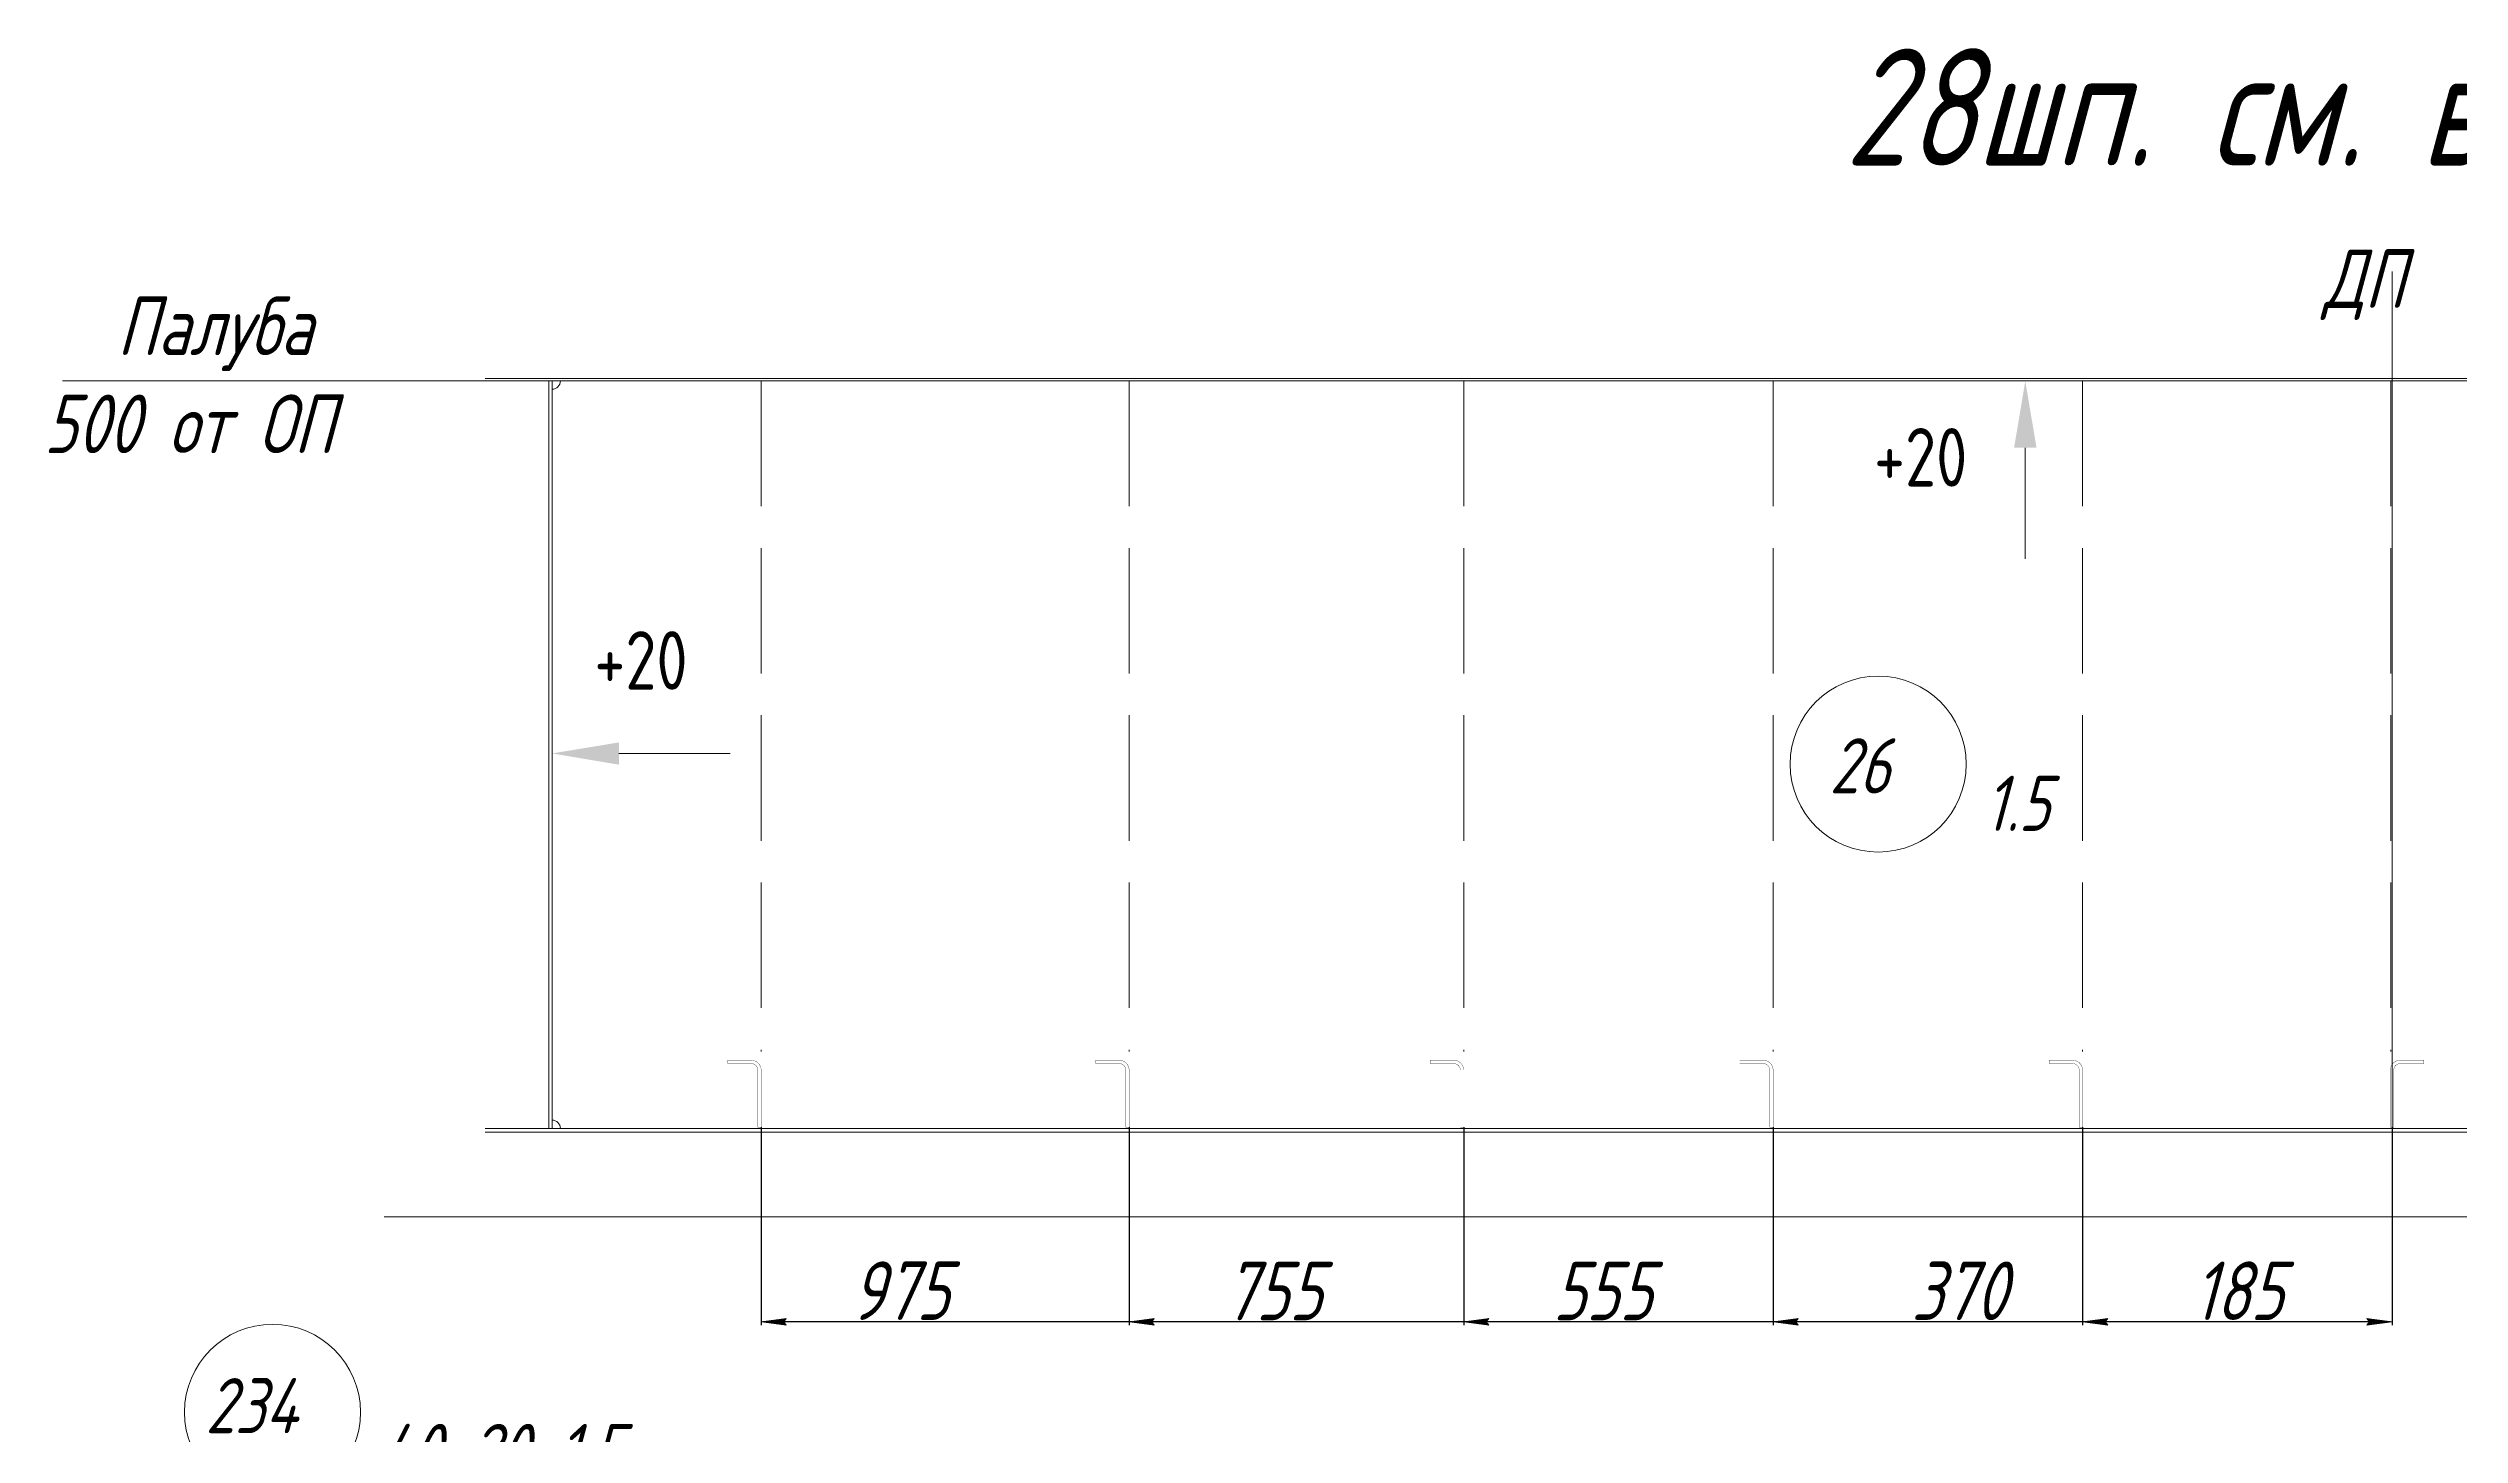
# Model space of a CAD drawing. Header units: millimetres. Extents: x 77380 to 135900, y -26587 to 17301.
# Drawn here: x 124708 to 126150, y 91 to 920 of the extents above; entities that cross this region are included whole.
import ezdxf

# ---------------------------------------------------------------- set-up
doc = ezdxf.new("R2010")
doc.units = ezdxf.units.MM
for name, pattern in [('K5LT32768', [0]), ('K5LT32772', [0]), ('K5LT32780', [0]), ('K5LT32786', [100, 75, -25]), ('K5LT32788', [340.2, 240, -50, 0.2, -50]), ('K5LT32789', [340.2, 240, -50, 0.2, -50]), ('K5LT32792', [0]), ('K5LT32831', [0]), ('K5LT_THIN', [0])]:
    doc.linetypes.add(name, pattern=pattern)
doc.layers.add('4001', color=7, linetype='Continuous')
doc.styles.add('KDIMTEXTSTYLE', font='GOST_AU.SHX', dxfattribs={"width": 0.96, "oblique": 15, "height": 5})
doc.styles.add('KTEXTSTYLE', font='GOST_AU.SHX', dxfattribs={"width": 0.96, "height": 5})
doc.dimstyles.new('KDIMSTYLE (1.00)', dxfattribs={"dimtxt": 5, "dimasz": 1, "dimexe": 2, "dimexo": 0, "dimgap": 1, "dimtad": 1, "dimtxsty": 'KDIMTEXTSTYLE', "dimsah": 1, "dimcen": 0, "dimdle": 1, "dimadec": 0, "dimazin": 0, "dimtfac": 0.667, "dimtmove": 0, "dimatfit": 3, "dimfxl": 1, "dimtvp": 1, "dimtolj": 1, "dimtzin": 0, "dimarcsym": 0})

# ---------------------------------------------------------------- blocks, each defined once
blk = doc.blocks.new('KDIMARROW_01')
blk.add_hatch(color=0).paths.add_polyline_path([(0, 0), (-15, 2), (-13.5, 0), (-15, -2)])
at = {"color": 0, "linetype": 'K5LT_THIN', "lineweight": 18}
for p, q in [((-13.5, 0), (-15, 2)), ((-15, 2), (0, 0)), ((0, 0), (-15, -2)), ((-15, -2), (-13.5, 0))]:
    blk.add_line(p, q, dxfattribs=at)
at = {"layer": '4001', "color": 0, "linetype": 'K5LT_THIN', "lineweight": 18}
blk.add_line((0, 0), (-1, 0), dxfattribs=at)
blk = doc.blocks.new('D14')
at = {"color": 0, "lineweight": -2}
for p, q in [((125924.1, 275.2), (125924.1, 156.7)), ((126109.1, 275.2), (126109.1, 156.7)), ((126108.1, 158.7), (125925.1, 158.7))]:
    blk.add_line(p, q, dxfattribs=at)
at = {"layer": 'Defpoints', "color": 0, "lineweight": 100}
for p in [(125924.1, 275.2), (126109.1, 275.2), (125924.1, 158.7)]:
    blk.add_point(p, dxfattribs=at)
at = {"color": 0, "lineweight": -2, "rotation": 180}
blk.add_blockref('KDIMARROW_01', (125924.1, 158.7), dxfattribs=at)
at = {"color": 0, "lineweight": -2}
blk.add_blockref('KDIMARROW_01', (126109.1, 158.7), dxfattribs=at)
at = {"color": 7, "insert": (126017.1, 177.3), "char_height": 5, "attachment_point": 5, "style": 'KDIMTEXTSTYLE'}
blk.add_mtext('\\A1;\\H35.0;\\W0.965;\\Q15;\\H35.0;\\W0.965;\\Q15;\\Q15;185', dxfattribs=at)
blk = doc.blocks.new('D15')
at = {"color": 0, "lineweight": -2}
for p, q in [((125739.1, 275.2), (125739.1, 156.7)), ((126108.1, 158.7), (125740.1, 158.7))]:
    blk.add_line(p, q, dxfattribs=at)
at = {"layer": 'Defpoints', "color": 0, "lineweight": 100}
for p in [(125739.1, 275.2), (125739.1, 158.7), (126109.1, 156)]:
    blk.add_point(p, dxfattribs=at)
at = {"color": 0, "lineweight": -2, "rotation": 180}
blk.add_blockref('KDIMARROW_01', (125739.1, 158.7), dxfattribs=at)
at = {"color": 0, "lineweight": -2}
blk.add_blockref('KDIMARROW_01', (126109.1, 158.7), dxfattribs=at)
at = {"color": 7, "insert": (125850.1, 177.3), "char_height": 5, "attachment_point": 5, "style": 'KDIMTEXTSTYLE'}
blk.add_mtext('\\A1;\\H35.0;\\W0.965;\\Q15;\\H35.0;\\W0.965;\\Q15;\\Q15;370', dxfattribs=at)
blk = doc.blocks.new('D16')
at = {"color": 0, "lineweight": -2}
for p, q in [((125554.1, 275.2), (125554.1, 156.7)), ((126108.1, 158.7), (125555.1, 158.7))]:
    blk.add_line(p, q, dxfattribs=at)
at = {"layer": 'Defpoints', "color": 0, "lineweight": 100}
for p in [(125554.1, 275.2), (126109.1, 235.6), (125554.1, 158.7)]:
    blk.add_point(p, dxfattribs=at)
at = {"color": 0, "lineweight": -2, "rotation": 180}
blk.add_blockref('KDIMARROW_01', (125554.1, 158.7), dxfattribs=at)
at = {"color": 0, "lineweight": -2}
blk.add_blockref('KDIMARROW_01', (126109.1, 158.7), dxfattribs=at)
at = {"color": 7, "insert": (125637.1, 177.2), "char_height": 5, "attachment_point": 5, "style": 'KDIMTEXTSTYLE'}
blk.add_mtext('\\A1;\\H35.0;\\W0.965;\\Q15;\\H35.0;\\W0.965;\\Q15;\\Q15;555', dxfattribs=at)
blk = doc.blocks.new('D17')
at = {"color": 0, "lineweight": -2}
for p, q in [((125354.1, 275.2), (125354.1, 156.7)), ((126108.1, 158.7), (125355.1, 158.7))]:
    blk.add_line(p, q, dxfattribs=at)
at = {"layer": 'Defpoints', "color": 0, "lineweight": 100}
for p in [(125354.1, 275.2), (126109.1, 235.6), (125354.1, 158.7)]:
    blk.add_point(p, dxfattribs=at)
at = {"color": 0, "lineweight": -2, "rotation": 180}
blk.add_blockref('KDIMARROW_01', (125354.1, 158.7), dxfattribs=at)
at = {"color": 0, "lineweight": -2}
blk.add_blockref('KDIMARROW_01', (126109.1, 158.7), dxfattribs=at)
at = {"color": 7, "insert": (125440.1, 177.2), "char_height": 5, "attachment_point": 5, "style": 'KDIMTEXTSTYLE'}
blk.add_mtext('\\A1;\\H35.0;\\W0.965;\\Q15;\\H35.0;\\W0.965;\\Q15;\\Q15;755', dxfattribs=at)
blk = doc.blocks.new('D18')
at = {"color": 0, "lineweight": -2}
for p, q in [((125134.1, 275.2), (125134.1, 156.7)), ((126108.1, 158.7), (125135.1, 158.7))]:
    blk.add_line(p, q, dxfattribs=at)
at = {"layer": 'Defpoints', "color": 0, "lineweight": 100}
for p in [(125134.1, 275.2), (126109.1, 235.6), (125134.1, 158.7)]:
    blk.add_point(p, dxfattribs=at)
at = {"color": 0, "lineweight": -2, "rotation": 180}
blk.add_blockref('KDIMARROW_01', (125134.1, 158.7), dxfattribs=at)
at = {"color": 0, "lineweight": -2}
blk.add_blockref('KDIMARROW_01', (126109.1, 158.7), dxfattribs=at)
at = {"color": 7, "insert": (125217.1, 177.4), "char_height": 5, "attachment_point": 5, "style": 'KDIMTEXTSTYLE'}
blk.add_mtext('\\A1;\\H35.0;\\W0.965;\\Q15;\\H35.0;\\W0.965;\\Q15;\\Q15;975', dxfattribs=at)
blk = doc.blocks.new('U98')
blk.add_hatch(color=7).paths.add_polyline_path([(125351.5, 15311.5), (125338.1, 15311.5), (125344.8, 15351.5)])
at = {"color": 7, "linetype": 'K5LT32831', "lineweight": 9}
blk.add_line((125344.8, 15311.5), (125344.8, 15245), dxfattribs=at)
blk = doc.blocks.new('U99')
blk.add_hatch(color=7).paths.add_polyline_path([(124504, 15122), (124504, 15135.3), (124464, 15128.7)])
at = {"color": 7, "linetype": 'K5LT32831', "lineweight": 9}
blk.add_line((124504, 15128.7), (124570.6, 15128.7), dxfattribs=at)

msp = doc.modelspace()

# ---------------------------------------------------------------- linework, layer by layer
at = {"color": 1, "linetype": 'K5LT32772', "lineweight": 18, "true_color": 0xff0000}
for p, q in [((126109.082, 786.883), (126109.082, 221.502)), ((124908.744, 221.502), (127318.608, 221.502))]:
    msp.add_line(p, q, dxfattribs=at)
at = {"color": 7, "linetype": 'K5LT32780', "lineweight": 18}
msp.add_line((124716.348, 721.502), (124969.083, 721.502), dxfattribs=at)
at = {"color": 3, "linetype": 'K5LT32768', "lineweight": 18, "true_color": 0x00ff00}
for p, q in [((127249.081, 723.002), (124969.083, 723.002)), ((127249.081, 721.502), (124969.083, 721.502)), ((124969.083, 721.502), (125113.081, 721.502)), ((125007.082, 274.444), (125007.082, 721.502)), ((125009.082, 721.502), (127209.082, 721.502)), ((125009.082, 274.444), (125009.082, 721.502)), ((125009.082, 274.444), (125009.082, 721.502)), ((127249.081, 274.444), (124969.083, 274.444)), ((127209.082, 274.444), (125009.082, 274.444)), ((127249.081, 272.181), (124969.083, 272.181))]:
    msp.add_line(p, q, dxfattribs=at)
at = {"color": 3, "linetype": 'K5LT32789', "lineweight": 18, "true_color": 0x00ff00}
msp.add_line((127249.081, 721.502), (124969.083, 721.502), dxfattribs=at)
at = {"color": 1, "linetype": 'K5LT32786', "lineweight": 18, "true_color": 0xff0000}
for p, q in [((125134.082, 721.502), (125134.082, 320.498)), ((125354.082, 721.502), (125354.082, 320.498)), ((125554.082, 721.502), (125554.082, 320.498)), ((125739.082, 721.502), (125739.082, 320.498)), ((125924.081, 721.502), (125924.081, 320.498)), ((126108.331, 721.502), (126108.331, 320.498))]:
    msp.add_line(p, q, dxfattribs=at)
at = {"color": 1, "linetype": 'K5LT32788', "lineweight": 18, "true_color": 0xff0000}
msp.add_line((127318.608, 221.502), (124908.744, 221.502), dxfattribs=at)
at = {"color": 5, "linetype": 'K5LT32792', "true_color": 0x0000ff, "const_width": 0.18}
for points in [[(125114.082, 313.238), (125128.082, 313.238, -0.41421356), (125132.082, 309.238), (125132.082, 275.238), (125134.082, 275.238), (125134.082, 309.238, 0.41421356), (125128.082, 315.238), (125114.082, 315.238)], [(125334.082, 313.238), (125348.082, 313.238, -0.41421356), (125352.082, 309.238), (125352.082, 275.238), (125354.082, 275.238), (125354.082, 309.238, 0.41421356), (125348.082, 315.238), (125334.082, 315.238)], [(125534.082, 313.238), (125548.082, 313.238, -0.41421356), (125552.082, 309.238), (125552.082, 275.238), (125554.082, 275.238), (125554.082, 309.238, 0.41421356), (125548.082, 315.238), (125534.082, 315.238)], [(125719.082, 313.238), (125733.082, 313.238, -0.41421356), (125737.082, 309.238), (125737.082, 275.238), (125739.082, 275.238), (125739.082, 309.238, 0.41421356), (125733.082, 315.238), (125719.082, 315.238)], [(125904.081, 313.238), (125918.081, 313.238, -0.41421356), (125922.081, 309.238), (125922.081, 275.238), (125924.081, 275.238), (125924.081, 309.238, 0.41421356), (125918.081, 315.238), (125904.081, 315.238)], [(126128.083, 313.238), (126114.083, 313.238, 0.41421356), (126110.083, 309.238), (126110.083, 275.238), (126108.083, 275.238), (126108.083, 309.238, -0.41421356), (126114.083, 315.238), (126128.083, 315.238)]]:
    msp.add_lwpolyline(points, format="xyb", close=True, dxfattribs=at)
at = {"color": 1, "linetype": 'K5LT32772', "lineweight": 18, "true_color": 0xff0000}
for centre in [(125801.884, 492.283), (124841.964, 104.645)]:
    msp.add_circle(centre, 52.603, dxfattribs=at)
at = {"color": 3, "linetype": 'K5LT32768', "lineweight": 18, "true_color": 0x00ff00}
for centre, start, end in [((125009.082, 721.502), 270.002472, 359.997528), ((125009.082, 274.444), 0.002472, 89.997528)]:
    msp.add_arc(centre, 5.001, start, end, dxfattribs=at)

# ---------------------------------------------------------------- block references
for name in ['U98', 'U99']:
    msp.add_blockref(name, (545.046, -14630.011))

# ---------------------------------------------------------------- texts
at = {"color": 7, "char_height": 2.5, "attachment_point": 1, "style": 'KTEXTSTYLE'}
for s, insert in [('\\H3.5;\\W0.965;\\Q15;\\Q15;\\H70.00;28шп. см. в нос', (125781.919, 920.237)), ('\\H3.5;\\W0.965;\\Q15;\\Q15;\\H35.00;ДП', (126067.953, 800.13)), ('\\H3.5;\\W0.965;\\Q15;\\Q15;\\H35.00;Палуба', (124749.03, 771.908)), ('\\H3.5;\\W0.965;\\Q15;\\Q15;\\H35.00;500 от ОП', (124705.249, 713.297)), ('\\H3.5;\\W0.965;\\Q15;\\Q0;\\H35.00;+20', (125799.424, 693.294)), ('\\H3.5;\\W0.965;\\Q15;\\Q0;\\H35.00;+20', (125034.364, 571.827)), ('\\H3.5;\\W0.965;\\Q15;\\Q15;\\H33.00;{\\c255;26}', (125772.718, 507.783)), ('\\H3.5;\\W0.965;\\Q15;\\Q15;\\H33.00;{\\c255;1.5}', (125865.289, 485.361)), ('\\H3.5;\\W0.965;\\Q15;\\Q15;\\H33.00;{\\c255;234}', (124801.829, 125.121)), ('\\H3.5;\\W0.965;\\Q15;\\Q15;\\H33.00;{\\c255;40*20*1.5}', (124905.37, 97.724))]:
    msp.add_mtext(s, dxfattribs=dict(at, insert=insert))

# ---------------------------------------------------------------- dimensions: what is measured, and where the dimension line sits
at = {"color": 7}
for base, p1, p2, text, override, picture, middle in [((125134.082, 158.725), (126109.082, 235.605), (125134.082, 275.238), '\\H35.0;\\W0.965;\\Q15;\\H35.0;\\W0.965;\\Q15;\\Q15;975', {"dimexo": 0, "dimblk1": 'KDIMARROW_01', "dimblk2": 'KDIMARROW_01', "dimse1": 1, "dimse2": 0, "dimclrt": 7, "dimtolj": 1}, 'D18', (125217.082, 158.725)), ((125354.082, 158.725), (126109.082, 235.605), (125354.082, 275.238), '\\H35.0;\\W0.965;\\Q15;\\H35.0;\\W0.965;\\Q15;\\Q15;755', {"dimexo": 0, "dimblk1": 'KDIMARROW_01', "dimblk2": 'KDIMARROW_01', "dimse1": 1, "dimse2": 0, "dimclrt": 7, "dimtolj": 1}, 'D17', (125440.082, 158.725)), ((125554.082, 158.725), (126109.082, 235.605), (125554.082, 275.238), '\\H35.0;\\W0.965;\\Q15;\\H35.0;\\W0.965;\\Q15;\\Q15;555', {"dimexo": 0, "dimblk1": 'KDIMARROW_01', "dimblk2": 'KDIMARROW_01', "dimse1": 1, "dimse2": 0, "dimclrt": 7, "dimtolj": 1}, 'D16', (125637.082, 158.725)), ((125739.082, 158.725), (126109.082, 156.038), (125739.082, 275.238), '\\H35.0;\\W0.965;\\Q15;\\H35.0;\\W0.965;\\Q15;\\Q15;370', {"dimexo": 0, "dimblk1": 'KDIMARROW_01', "dimblk2": 'KDIMARROW_01', "dimse1": 1, "dimse2": 0, "dimclrt": 7, "dimtolj": 1}, 'D15', (125850.082, 158.725)), ((125924.081, 158.725), (126109.082, 275.238), (125924.081, 275.238), '\\H35.0;\\W0.965;\\Q15;\\H35.0;\\W0.965;\\Q15;\\Q15;185', {"dimexo": 0, "dimblk1": 'KDIMARROW_01', "dimblk2": 'KDIMARROW_01', "dimse1": 0, "dimse2": 0, "dimclrt": 7, "dimtolj": 1}, 'D14', (126017.081, 158.725))]:
    dim = msp.add_linear_dim(base=base, p1=p1, p2=p2, text=text, dimstyle='KDIMSTYLE (1.00)', override=override, dxfattribs=at)
    dim.commit()
    dim.dimension.update_dxf_attribs({"geometry": picture, "text_midpoint": middle, "dimtype": 160})

doc.saveas('drawing.dxf')
